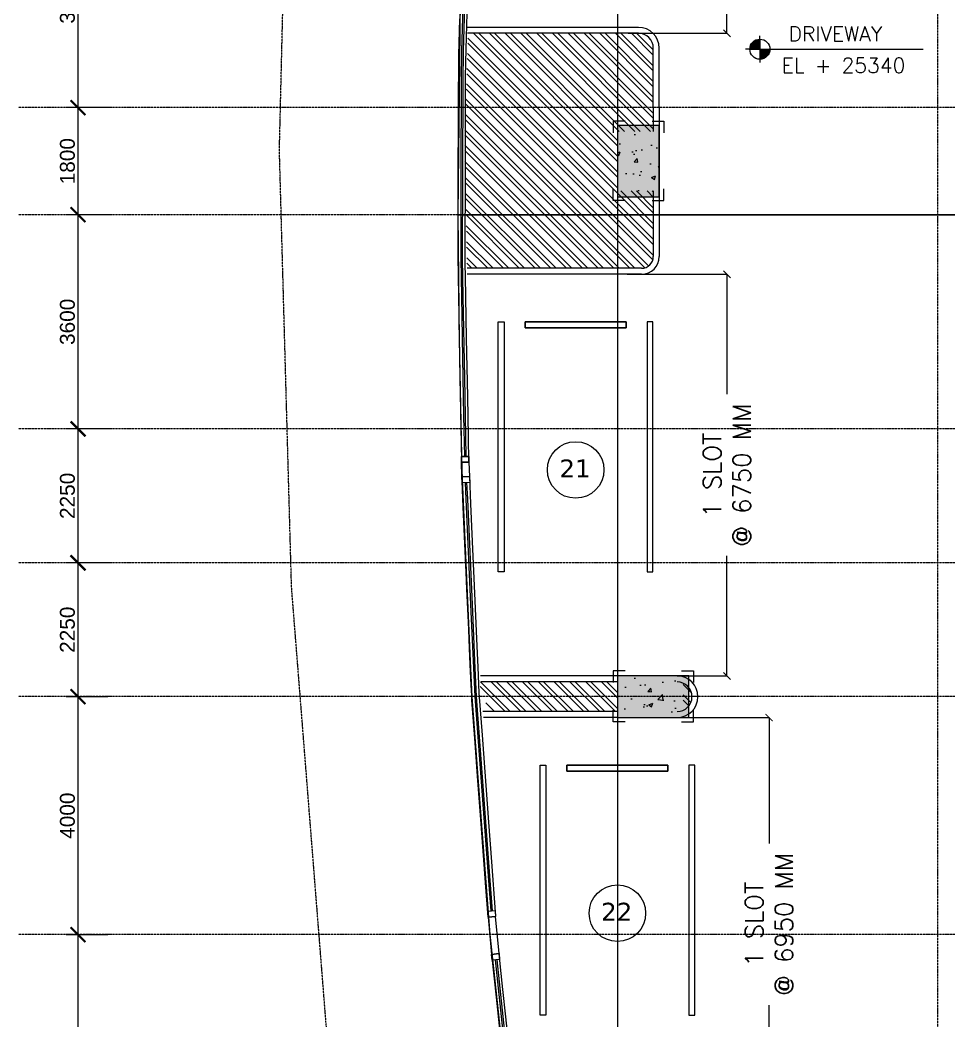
# Model space of a CAD drawing. Header units: inches. Extents: x -189245 to 740841, y -215444 to 469401.
# Drawn here: x 457934 to 473549, y 133913 to 150737 of the extents above; entities that cross this region are included whole.
import ezdxf
from ezdxf.enums import TextEntityAlignment as Align

# ---------------------------------------------------------------- set-up
doc = ezdxf.new("R2010")
doc.units = ezdxf.units.IN
doc.header["$LTSCALE"] = 10
doc.header["$MEASUREMENT"] = 0
doc.linetypes.add('CENTER', pattern=[2, 1.25, -0.25, 0.25, -0.25])
doc.linetypes.add('GRID NORMAL$0$GRID BASEMENT$0$GRID GROUND$0$GRID$0$$0$PHANTOM', pattern=[2.5, 1.25, -0.25, 0.25, -0.25, 0.25, -0.25])
for name, color, linetype in [('1', 1, 'Continuous'), ('3', 252, 'Continuous'), ('A - Wheel Stop', 2, 'Continuous'), ('A-CMU WALL', 4, 'Continuous'), ('A-COLUMN HATCH', 252, 'Continuous'), ('a-dim', 8, 'Continuous'), ('A-DOOR', 1, 'Continuous'), ('A-GRID', 8, 'Continuous'), ('A-HATCH GRAVEL', 8, 'Continuous'), ('A-PARKING', 252, 'Continuous'), ('A-PARKING EQUIPMENTS', 2, 'Continuous'), ('A-ROAD', 252, 'Continuous'), ('A-TEXT', 3, 'Continuous'), ('COL SETOUT', 1, 'Continuous'), ('COLUMN', 6, 'Continuous'), ('GRID', 8, 'CENTER'), ('TEXT', 3, 'Continuous'), ('TSG- DIM1', 1, 'Continuous'), ('TSG- WINDOW PANEL HATCH', 200, 'Continuous')]:
    doc.layers.add(name, color=color, linetype=linetype)
doc.layers.add('DEFPOINT', color=7, linetype='Continuous', plot=False)
doc.styles.add('GRID NORMAL$0$GRID BASEMENT$0$GRID GROUND$0$GRID$0$Standard', font='ARIAL.TTF')
doc.styles.add('PRSP_Simplex', font='simplex.shx')
doc.styles.add('ROMANS 300', font='romans.shx', dxfattribs={"height": 300})
doc.styles.add('VERDANA', font='verdana.TTF')
doc.dimstyles.new('GRID NORMAL$0$GRID BASEMENT$0$GRID GROUND$0$GRID$0$Standard', dxfattribs={"dimtxt": 250, "dimasz": 0.18, "dimexe": 0.18, "dimexo": 0.0625, "dimgap": 50, "dimtad": 1, "dimdec": 0, "dimzin": 0, "dimdsep": 46, "dimtxsty": 'GRID NORMAL$0$GRID BASEMENT$0$GRID GROUND$0$GRID$0$Standard', "dimcen": 0.09, "dimadec": 0, "dimazin": 0, "dimtfac": 1, "dimtdec": 0, "dimtofl": 0, "dimtmove": 0, "dimatfit": 3, "dimfxl": 1, "dimtolj": 1, "dimtzin": 0, "dimarcsym": 0})
doc.dimstyles.get("Standard").update_dxf_attribs({"dimtxt": 0.18, "dimasz": 0.18, "dimexe": 0.18, "dimexo": 0.0625, "dimgap": 0.09, "dimtad": 0, "dimtih": 1, "dimtoh": 1, "dimdec": 4, "dimzin": 0, "dimdsep": 46, "dimtxsty": 'Standard', "dimcen": 0.09, "dimadec": 0, "dimazin": 0, "dimtfac": 1, "dimtdec": 4, "dimtofl": 0, "dimtmove": 0, "dimatfit": 3, "dimfxl": 1, "dimtolj": 1, "dimtzin": 0, "dimarcsym": 0})
pattern_1 = [(135, (736631.4, 451932.26), (-132.58252, -132.58252), []), (135, (736631.4, 452020.65), (-132.58252, -132.58252), [])]
pattern_2 = [(50, (467978.45, 126913.5), (717.26, -62.752), [75, -825]), (355, (467978.45, 126913.5), (-138.751, 752.192), [60, -660]), (100.4514, (468038.2, 126908.3), (578.51, 689.44), [63.74, -701.142]), (46.184, (467978.45, 127113.5), (1067.24, -165.52), [112.5, -1237.5]), (96.6356, (468067.4, 127099.7), (934.663, 974.12), [95.61, -1051.713]), (351.184, (467978.5, 127113.5), (934.66, 974.12), [90, -990]), (21, (468078.45, 127063.5), (596.907, -402.619), [75, -825]), (326, (468078.45, 127063.5), (243.315, 725.15), [60, -660]), (71.4514, (468128.2, 127029.95), (840.223, 322.53), [63.74, -701.142]), (37.5, (467978.45, 126913.5), (12.16, 332.894), [0, -652, 0, -670, 0, -662.5]), (7.5, (467978.45, 126913.5), (263.0695, 394.412), [0, -382, 0, -637, 0, -252.5]), (327.5, (467755.45, 126913.5), (533.8224, -22.555), [0, -250, 0, -780, 0, -1035]), (317.5, (467655.45, 126913.5), (583.186, 100.105), [0, -325, 0, -518, 0, -735])]

# ---------------------------------------------------------------- blocks, each defined once
blk = doc.blocks.new('GRID NORMAL$0$GRID BASEMENT$0$GRID GROUND$0$GRID$0$_ARCHTICK')
at = {"color": 0, "linetype": 'ByBlock', "ltscale": 20, "const_width": 0.15}
blk.add_lwpolyline([(-0.5, -0.5), (0.5, 0.5)], dxfattribs=at)
blk = doc.blocks.new('*D883')
at = {"layer": 'a-dim', "color": 0, "lineweight": -2, "ltscale": 500}
for p, q in [((458909, 147264), (458909, 149464)), ((459409, 149264), (458709, 149264)), ((459409, 147464), (458709, 147464))]:
    blk.add_line(p, q, dxfattribs=at)
at = {"layer": 'Defpoints', "color": 0, "ltscale": 500}
for p in [(458909, 149264), (459409, 149264), (459409, 147464)]:
    blk.add_point(p, dxfattribs=at)
at = {"layer": 'a-dim', "color": 0, "lineweight": -2, "ltscale": 500, "xscale": 250, "yscale": 250, "zscale": 250}
for p, rotation in [((458909, 149264), 90), ((458909, 147464), 270)]:
    blk.add_blockref('GRID NORMAL$0$GRID BASEMENT$0$GRID GROUND$0$GRID$0$_ARCHTICK', p, dxfattribs=dict(at, rotation=rotation))
at = {"layer": 'a-dim', "color": 3, "ltscale": 500, "insert": (458731, 148364), "char_height": 250, "attachment_point": 5, "rotation": 90, "style": 'GRID NORMAL$0$GRID BASEMENT$0$GRID GROUND$0$GRID$0$Standard'}
blk.add_mtext('\\A1;1800', dxfattribs=at)
blk = doc.blocks.new('*D884')
at = {"layer": 'a-dim', "color": 0, "lineweight": -2, "ltscale": 500}
for p, q in [((458909, 141414), (458909, 144064)), ((459409, 143864), (458709, 143864)), ((459409, 141614), (458709, 141614))]:
    blk.add_line(p, q, dxfattribs=at)
at = {"layer": 'Defpoints', "color": 0, "ltscale": 500}
for p in [(458909, 143864), (459409, 143864), (459409, 141614)]:
    blk.add_point(p, dxfattribs=at)
at = {"layer": 'a-dim', "color": 0, "lineweight": -2, "ltscale": 500, "xscale": 250, "yscale": 250, "zscale": 250}
for p, rotation in [((458909, 143864), 90), ((458909, 141614), 270)]:
    blk.add_blockref('GRID NORMAL$0$GRID BASEMENT$0$GRID GROUND$0$GRID$0$_ARCHTICK', p, dxfattribs=dict(at, rotation=rotation))
at = {"layer": 'a-dim', "color": 3, "ltscale": 500, "insert": (458731, 142739), "char_height": 250, "attachment_point": 5, "rotation": 90, "style": 'GRID NORMAL$0$GRID BASEMENT$0$GRID GROUND$0$GRID$0$Standard'}
blk.add_mtext('\\A1;2250', dxfattribs=at)
blk = doc.blocks.new('*D885')
at = {"layer": 'a-dim', "color": 0, "lineweight": -2, "ltscale": 500}
for p, q in [((458909, 139164), (458909, 141814)), ((459409, 141614), (458709, 141614)), ((459409, 139364), (458709, 139364))]:
    blk.add_line(p, q, dxfattribs=at)
at = {"layer": 'Defpoints', "color": 0, "ltscale": 500}
for p in [(458909, 141614), (459409, 141614), (459409, 139364)]:
    blk.add_point(p, dxfattribs=at)
at = {"layer": 'a-dim', "color": 0, "lineweight": -2, "ltscale": 500, "xscale": 250, "yscale": 250, "zscale": 250}
for p, rotation in [((458909, 141614), 90), ((458909, 139364), 270)]:
    blk.add_blockref('GRID NORMAL$0$GRID BASEMENT$0$GRID GROUND$0$GRID$0$_ARCHTICK', p, dxfattribs=dict(at, rotation=rotation))
at = {"layer": 'a-dim', "color": 3, "ltscale": 500, "insert": (458731, 140489), "char_height": 250, "attachment_point": 5, "rotation": 90, "style": 'GRID NORMAL$0$GRID BASEMENT$0$GRID GROUND$0$GRID$0$Standard'}
blk.add_mtext('\\A1;2250', dxfattribs=at)
blk = doc.blocks.new('*D886')
at = {"layer": 'a-dim', "color": 0, "lineweight": -2, "ltscale": 500}
for p, q in [((458909, 135164), (458909, 139564)), ((459409, 139364), (458709, 139364)), ((459408, 135364), (458709, 135364))]:
    blk.add_line(p, q, dxfattribs=at)
at = {"layer": 'Defpoints', "color": 0, "ltscale": 500}
for p in [(458909, 139364), (459409, 139364), (459408, 135364)]:
    blk.add_point(p, dxfattribs=at)
at = {"layer": 'a-dim', "color": 0, "lineweight": -2, "ltscale": 500, "xscale": 250, "yscale": 250, "zscale": 250}
for p, rotation in [((458909, 139364), 90), ((458909, 135364), 270)]:
    blk.add_blockref('GRID NORMAL$0$GRID BASEMENT$0$GRID GROUND$0$GRID$0$_ARCHTICK', p, dxfattribs=dict(at, rotation=rotation))
at = {"layer": 'a-dim', "color": 3, "ltscale": 500, "insert": (458731, 137364), "char_height": 250, "attachment_point": 5, "rotation": 90, "style": 'GRID NORMAL$0$GRID BASEMENT$0$GRID GROUND$0$GRID$0$Standard'}
blk.add_mtext('\\A1;4000', dxfattribs=at)
blk = doc.blocks.new('*D887')
at = {"layer": 'a-dim', "color": 0, "lineweight": -2, "ltscale": 500}
for p, q in [((458909, 143664), (458909, 147664)), ((459409, 147464), (458709, 147464)), ((459409, 143864), (458709, 143864))]:
    blk.add_line(p, q, dxfattribs=at)
at = {"layer": 'Defpoints', "color": 0, "ltscale": 500}
for p in [(458909, 147464), (459409, 147464), (459409, 143864)]:
    blk.add_point(p, dxfattribs=at)
at = {"layer": 'a-dim', "color": 0, "lineweight": -2, "ltscale": 500, "xscale": 250, "yscale": 250, "zscale": 250}
for p, rotation in [((458909, 147464), 90), ((458909, 143864), 270)]:
    blk.add_blockref('GRID NORMAL$0$GRID BASEMENT$0$GRID GROUND$0$GRID$0$_ARCHTICK', p, dxfattribs=dict(at, rotation=rotation))
at = {"layer": 'a-dim', "color": 3, "ltscale": 500, "insert": (458731, 145664), "char_height": 250, "attachment_point": 5, "rotation": 90, "style": 'GRID NORMAL$0$GRID BASEMENT$0$GRID GROUND$0$GRID$0$Standard'}
blk.add_mtext('\\A1;3600', dxfattribs=at)
blk = doc.blocks.new('*D888')
at = {"layer": 'a-dim', "color": 0, "lineweight": -2, "ltscale": 500}
for p, q in [((458909, 149064), (458909, 153064)), ((459409, 152864), (458709, 152864)), ((459409, 149264), (458709, 149264))]:
    blk.add_line(p, q, dxfattribs=at)
at = {"layer": 'Defpoints', "color": 0, "ltscale": 500}
for p in [(458909, 152864), (459409, 152864), (459409, 149264)]:
    blk.add_point(p, dxfattribs=at)
at = {"layer": 'a-dim', "color": 0, "lineweight": -2, "ltscale": 500, "xscale": 250, "yscale": 250, "zscale": 250}
for p, rotation in [((458909, 152864), 90), ((458909, 149264), 270)]:
    blk.add_blockref('GRID NORMAL$0$GRID BASEMENT$0$GRID GROUND$0$GRID$0$_ARCHTICK', p, dxfattribs=dict(at, rotation=rotation))
at = {"layer": 'a-dim', "color": 3, "ltscale": 500, "insert": (458731, 151064), "char_height": 250, "attachment_point": 5, "rotation": 90, "style": 'GRID NORMAL$0$GRID BASEMENT$0$GRID GROUND$0$GRID$0$Standard'}
blk.add_mtext('\\A1;3600', dxfattribs=at)
blk = doc.blocks.new('*D889')
at = {"layer": 'a-dim', "color": 0, "lineweight": -2, "ltscale": 500}
for p, q in [((458909, 135164), (458909, 139564)), ((459409, 139364), (458709, 139364)), ((459408, 135364), (458709, 135364))]:
    blk.add_line(p, q, dxfattribs=at)
at = {"layer": 'Defpoints', "color": 0, "ltscale": 500}
for p in [(458909, 139364), (459409, 139364), (459408, 135364)]:
    blk.add_point(p, dxfattribs=at)
at = {"layer": 'a-dim', "color": 0, "lineweight": -2, "ltscale": 500, "xscale": 250, "yscale": 250, "zscale": 250}
for p, rotation in [((458909, 139364), 90), ((458909, 135364), 270)]:
    blk.add_blockref('GRID NORMAL$0$GRID BASEMENT$0$GRID GROUND$0$GRID$0$_ARCHTICK', p, dxfattribs=dict(at, rotation=rotation))
at = {"layer": 'a-dim', "color": 3, "ltscale": 500, "insert": (458731, 137364), "char_height": 250, "attachment_point": 5, "rotation": 90, "style": 'GRID NORMAL$0$GRID BASEMENT$0$GRID GROUND$0$GRID$0$Standard'}
blk.add_mtext('\\A1;4000', dxfattribs=at)
blk = doc.blocks.new('*D890')
at = {"layer": 'a-dim', "color": 0, "lineweight": -2, "ltscale": 500}
for p, q in [((458909, 131164), (458909, 135564)), ((459409, 135364), (458709, 135364)), ((459408, 131364), (458709, 131364))]:
    blk.add_line(p, q, dxfattribs=at)
at = {"layer": 'Defpoints', "color": 0, "ltscale": 500}
for p in [(458909, 135364), (459409, 135364), (459408, 131364)]:
    blk.add_point(p, dxfattribs=at)
at = {"layer": 'a-dim', "color": 0, "lineweight": -2, "ltscale": 500, "xscale": 250, "yscale": 250, "zscale": 250}
for p, rotation in [((458909, 135364), 90), ((458909, 131364), 270)]:
    blk.add_blockref('GRID NORMAL$0$GRID BASEMENT$0$GRID GROUND$0$GRID$0$_ARCHTICK', p, dxfattribs=dict(at, rotation=rotation))
at = {"layer": 'a-dim', "color": 3, "ltscale": 500, "insert": (458731, 133364), "char_height": 250, "attachment_point": 5, "rotation": 90, "style": 'GRID NORMAL$0$GRID BASEMENT$0$GRID GROUND$0$GRID$0$Standard'}
blk.add_mtext('\\A1;4000', dxfattribs=at)
blk = doc.blocks.new('Park-slot2')
at = {"color": 1}
blk.add_lwpolyline([(800, 1200), (5000, 1200), (5000, 1300), (800, 1300)], close=True, dxfattribs=at)
at = {"color": 2}
blk.add_lwpolyline([(800, 850), (900, 850), (900, -850), (800, -850)], close=True, dxfattribs=at)
blk = doc.blocks.new('DATUM')
at = {"color": 2}
for p, q in [((-13, 168), (0, 168)), ((0, 169), (0, 225)), ((0, 169), (0, -169)), ((-169, 0), (-244, 0)), ((-169, 9), (0, 9)), ((-169, 0), (169, 0)), ((-168, 18), (0, 18)), ((-166, 28), (0, 28)), ((-165, 37), (0, 37)), ((-162, 46), (0, 46)), ((-159, 56), (0, 56)), ((-156, 65), (0, 65)), ((-151, 75), (0, 75)), ((-146, 84), (0, 84)), ((-141, 93), (0, 93)), ((-134, 103), (0, 103)), ((-126, 112), (0, 112)), ((-117, 121), (0, 121)), ((-107, 131), (0, 131)), ((-94, 140), (0, 140)), ((-78, 150), (0, 150)), ((-57, 159), (0, 159)), ((169, 0), (244, 0)), ((169, -9), (0, -9)), ((168, -18), (0, -18)), ((166, -28), (0, -28)), ((165, -37), (0, -37)), ((162, -46), (0, -46)), ((159, -56), (0, -56)), ((156, -65), (0, -65)), ((151, -75), (0, -75)), ((146, -84), (0, -84)), ((141, -93), (0, -93)), ((134, -103), (0, -103)), ((126, -112), (0, -112)), ((117, -121), (0, -121)), ((107, -131), (0, -131)), ((94, -140), (0, -140)), ((78, -150), (0, -150)), ((57, -159), (0, -159)), ((0, -169), (0, -225))]:
    blk.add_line(p, q, dxfattribs=at)
blk.add_circle((0, 0), 169, dxfattribs=at)
blk = doc.blocks.new('POINT')
at = {"layer": 'DEFPOINT'}
blk.add_blockref('DATUM', (0, 0), dxfattribs=at)
blk = doc.blocks.new('_ARCHTICK')
at = {"color": 0, "linetype": 'ByBlock', "ltscale": 20, "const_width": 0.15}
blk.add_lwpolyline([(-0.5, -0.5), (0.5, 0.5)], dxfattribs=at)
blk = doc.blocks.new('*D927')
at = {"layer": 'a-dim', "color": 1, "lineweight": -2}
for p, q in [((468754, 157013), (469817, 157013)), ((469817, 157013), (469817, 155121)), ((469817, 150513), (469817, 152406)), ((468154, 150513), (469817, 150513))]:
    blk.add_line(p, q, dxfattribs=at)
at = {"layer": 'Defpoints', "color": 0}
for p in [(468754, 157013), (468153, 150513), (469817, 150513)]:
    blk.add_point(p, dxfattribs=at)
at = {"layer": 'a-dim', "color": 1, "lineweight": -2, "xscale": 120, "yscale": 120, "zscale": 120}
for p, rotation in [((469817, 157013), 90), ((469817, 150513), 270)]:
    blk.add_blockref('_ARCHTICK', p, dxfattribs=dict(at, rotation=rotation))
at = {"layer": 'a-dim', "color": 3, "insert": (469817, 153763), "char_height": 300, "attachment_point": 5, "rotation": 90, "style": 'ROMANS 300'}
blk.add_mtext('\\A1;1 SLOT\\P@ 6500 MM', dxfattribs=at)
blk = doc.blocks.new('*D928')
at = {"layer": 'a-dim', "color": 1, "lineweight": -2}
for p, q in [((468137, 146463), (469817, 146463)), ((469817, 146463), (469817, 144446)), ((469817, 139713), (469817, 141731)), ((468979, 139713), (469817, 139713))]:
    blk.add_line(p, q, dxfattribs=at)
at = {"layer": 'Defpoints', "color": 0}
for p in [(468137, 146463), (468978, 139713), (469817, 139713)]:
    blk.add_point(p, dxfattribs=at)
at = {"layer": 'a-dim', "color": 1, "lineweight": -2, "xscale": 120, "yscale": 120, "zscale": 120}
for p, rotation in [((469817, 146463), 90), ((469817, 139713), 270)]:
    blk.add_blockref('_ARCHTICK', p, dxfattribs=dict(at, rotation=rotation))
at = {"layer": 'a-dim', "color": 3, "insert": (469817, 143088), "char_height": 300, "attachment_point": 5, "rotation": 90, "style": 'ROMANS 300'}
blk.add_mtext('\\A1;1 SLOT\\P@ 6750 MM', dxfattribs=at)
blk = doc.blocks.new('*D931')
at = {"layer": 'a-dim', "color": 1, "lineweight": -2}
for p, q in [((468626, 139013), (470525, 139013)), ((470525, 139013), (470525, 136896)), ((470525, 132064), (470525, 134181)), ((468626, 132064), (470525, 132064))]:
    blk.add_line(p, q, dxfattribs=at)
at = {"layer": 'Defpoints', "color": 0}
for p in [(468626, 139013), (470525, 139013), (468626, 132064)]:
    blk.add_point(p, dxfattribs=at)
at = {"layer": 'a-dim', "color": 1, "lineweight": -2, "xscale": 120, "yscale": 120, "zscale": 120}
for p, rotation in [((470525, 139013), 90), ((470525, 132064), 270)]:
    blk.add_blockref('_ARCHTICK', p, dxfattribs=dict(at, rotation=rotation))
at = {"layer": 'a-dim', "color": 3, "insert": (470525, 135539), "char_height": 300, "attachment_point": 5, "rotation": 90, "style": 'ROMANS 300'}
blk.add_mtext('\\A1;1 SLOT\\P@ 6950 MM', dxfattribs=at)
blk = doc.blocks.new('1')
at = {"layer": 'A-DOOR'}
blk.add_circle((0, 0), 475, dxfattribs=at)
at = {"layer": 'TEXT', "style": 'VERDANA'}
blk.add_attdef('15B', (-404, -124), '', height=300, dxfattribs=at)

msp = doc.modelspace()

# ---------------------------------------------------------------- hatches: boundary and pattern name
at = {"layer": 'A-COLUMN HATCH'}
h = msp.add_hatch(color=254, dxfattribs=at)
h.paths.add_polyline_path([(467978.45079, 126913.49964), (469178.45079, 126913.49964), (469178.45079, 127613.49964), (467978.45079, 127613.49964)])
h.paths.add_polyline_path([(467978.45079, 131013.49964), (469178.45079, 131013.49964), (469178.45079, 131713.49964), (467978.45079, 131713.49964)])
h.paths.add_polyline_path([(467978.45079, 139013.49964), (469178.45079, 139013.49964), (469178.45079, 139713.49964), (467978.45079, 139713.49964)])
h.paths.add_polyline_path([(483373.45079, 130063.49964), (483373.45079, 129463.49964), (483973.45079, 129463.49964), (483973.45079, 130063.49964)])
h.paths.add_polyline_path([(483373.45079, 134013.49964), (483973.45079, 134013.49964), (483973.45079, 134613.49964), (483373.45079, 134613.49964)])
h.paths.add_polyline_path([(489453.45079, 130063.49964), (489453.45079, 129463.49964), (490053.45079, 129463.49964), (490053.45079, 130063.49964)])
h.paths.add_polyline_path([(489453.45079, 134013.49964), (490053.45079, 134013.49964), (490053.45079, 134613.49964), (489453.45079, 134613.49964)])
h.paths.add_polyline_path([(495453.45079, 130063.49964), (495453.45079, 129463.49964), (496053.45079, 129463.49964), (496053.45079, 130063.49964)])
h.paths.add_polyline_path([(495453.45079, 134013.49964), (496053.45079, 134013.49964), (496053.45079, 134613.49964), (495453.45079, 134613.49964)])
h.paths.add_polyline_path([(501453.45079, 134613.49964), (501453.45079, 134013.49964), (502053.45079, 134013.49964), (502053.45079, 134613.49964)])
h.paths.add_polyline_path([(502053.45079, 130063.49964), (501453.45079, 130063.49964), (501453.45079, 129463.49964), (502053.45079, 129463.49964)])
h.paths.add_polyline_path([(504353.45079, 130063.49964), (504353.45079, 129463.49964), (504953.45079, 129463.49964), (504953.45079, 130063.49964)])
h.paths.add_polyline_path([(514853.45079, 141613.49964), (515453.45079, 141613.49964), (515453.45079, 143113.49964), (514853.45079, 143113.49964)])
h.paths.add_polyline_path([(502103.45079, 141613.49964), (502103.45079, 142813.49964), (501403.45079, 142813.49964), (501403.45079, 141613.49964)])
h.paths.add_polyline_path([(501403.45079, 146413.49964), (502103.45079, 146413.49964), (502103.45079, 147613.49964), (501403.45079, 147613.49964)])
h.paths.add_polyline_path([(496103.45079, 146413.49964), (496103.45079, 147613.49964), (495403.45079, 147613.49964), (495403.45079, 146413.49964)])
h.paths.add_polyline_path([(496103.45079, 142813.49964), (495403.45079, 142813.49964), (495403.45079, 141613.49964), (496103.45079, 141613.49964)])
h.paths.add_polyline_path([(514853.45079, 146113.49964), (515453.45079, 146113.49964), (515453.45079, 147613.49964), (514853.45079, 147613.49964)])
h.paths.add_polyline_path([(514853.45079, 149113.49964), (515453.45079, 149113.49964), (515453.45079, 150613.49964), (514853.45079, 150613.49964)])
h.paths.add_polyline_path([(490103.45079, 142813.49964), (489403.45079, 142813.49964), (489403.45079, 141613.49964), (490103.45079, 141613.49964)])
h.paths.add_polyline_path([(489403.45079, 146413.49964), (490103.45079, 146413.49964), (490103.45079, 147613.49964), (489403.45079, 147613.49964)])
h.paths.add_polyline_path([(484103.45079, 146413.49964), (484103.45079, 147613.49964), (483403.45079, 147613.49964), (483403.45079, 146413.49964)])
h.paths.add_polyline_path([(484103.45079, 142813.49964), (483403.45079, 142813.49964), (483403.45079, 141613.49964), (484103.45079, 141613.49964)])
h.paths.add_polyline_path([(468678.45079, 147763.49964), (468678.45079, 148963.49964), (467978.45079, 148963.49964), (467978.45079, 147763.49964)])
h.paths.add_polyline_path([(467978.45079, 157013.49964), (469178.45079, 157013.49964), (469178.45079, 157713.49964), (467978.45079, 157713.49964)])
h.paths.add_polyline_path([(479828.45079, 161013.49964), (479828.45079, 161713.49964), (478628.45079, 161713.49964), (478628.45079, 161013.49964)])
h.paths.add_polyline_path([(475853.45079, 161013.49964), (475853.45079, 161813.49964), (474653.45079, 161813.49964), (474653.45079, 161013.49964)])
h.paths.add_polyline_path([(469178.45079, 165013.49964), (469178.45079, 165713.49964), (467978.45079, 165713.49964), (467978.45079, 165013.49964)])
h.paths.add_polyline_path([(486453.45079, 162713.49964), (486453.45079, 162113.49964), (487053.45079, 162113.49964), (487053.45079, 162713.49964)])
h.paths.add_polyline_path([(487103.45079, 155113.49964), (486403.45079, 155113.49964), (486403.45079, 153913.49964), (487103.45079, 153913.49964)])
h.paths.add_polyline_path([(469178.45079, 169113.49964), (469178.45079, 169813.49964), (467978.45079, 169813.49964), (467978.45079, 169113.49964)])
h.paths.add_polyline_path([(486453.45079, 167337.49964), (486453.45079, 166737.49964), (487053.45079, 166737.49964), (487053.45079, 167337.49964)])
h.paths.add_polyline_path([(492403.45079, 155113.49964), (492403.45079, 153913.49964), (493103.45079, 153913.49964), (493103.45079, 155113.49964)])
h.paths.add_polyline_path([(498403.45079, 155113.49964), (498403.45079, 153913.49964), (499103.45079, 153913.49964), (499103.45079, 155113.49964)])
h.paths.add_polyline_path([(493053.45079, 162113.49964), (493053.45079, 162713.49964), (492453.45079, 162713.49964), (492453.45079, 162113.49964)])
h.paths.add_polyline_path([(498453.45079, 162713.49964), (498453.45079, 162113.49964), (499053.45079, 162113.49964), (499053.45079, 162713.49964)])
h.paths.add_polyline_path([(493053.45079, 166737.49964), (493053.45079, 167337.49964), (492453.45079, 167337.49964), (492453.45079, 166737.49964)])
h.paths.add_polyline_path([(498453.45079, 167337.49964), (498453.45079, 166737.49964), (499053.45079, 166737.49964), (499053.45079, 167337.49964)])
h.paths.add_polyline_path([(506553.45079, 165363.49964), (506553.45079, 164763.49964), (507153.45079, 164763.49964), (507153.45079, 165363.49964)])
h.paths.add_polyline_path([(514853.45079, 162713.96634), (514853.45079, 162113.96634), (515453.45079, 162113.96634), (515453.45079, 162713.96634)])
h.paths.add_polyline_path([(514853.45079, 155113.49964), (514853.45079, 153613.49964), (515453.45079, 153613.49964), (515453.45079, 155113.49964)])
at = {"layer": 'A-HATCH GRAVEL'}
h = msp.add_hatch(dxfattribs=at)
h.set_pattern_fill('AR-CONC', color=256, scale=100, style=0)
h.set_pattern_definition(pattern_2)
h.paths.add_polyline_path([(467978.45079, 148863.49965), (468678.45079, 148863.49965), (468678.45079, 147863.49965), (467978.45079, 147863.49965)])
h = msp.add_hatch(dxfattribs=at)
h.set_pattern_fill('AR-CONC', color=256, scale=100, style=0)
h.set_pattern_definition(pattern_2)
h.paths.add_polyline_path([(467978.45079, 139013.49965), (467978.45079, 139713.49965), (468978.45079, 139713.49965), (468978.45079, 139013.49965)])
at = {"layer": 'A-PARKING'}
h = msp.add_hatch(dxfattribs=at)
h.set_pattern_fill('ANSI32', color=8, scale=500, angle=90, style=0)
h.set_pattern_definition(pattern_1)
h.paths.add_polyline_path([(481153.15638, 167068.95693), (480653.59291, 167068.95693), (480653.59291, 166022.58416, 0.0539190032), (480740.00821, 166121.39057, 0.207179399), (481153.15638, 165867.3177)])
h.paths.add_polyline_path([(480653.59291, 167068.95693), (479828.59291, 167068.95693), (479828.59291, 166020.59513, 0.3890444277), (480653.59291, 166022.58416)])
h.paths.add_polyline_path([(480653.59291, 166022.58416, -0.3890444277), (479828.59291, 166020.59513), (479828.59291, 165364.43301), (480653.59291, 165364.43301)])
h.paths.add_polyline_path([(481153.15638, 165867.3177, -0.207179399), (480740.00821, 166121.39057, -0.0539190032), (480653.59291, 166022.58416), (480653.59291, 165364.43301), (481153.15638, 165364.43301)])
h.paths.add_polyline_path([(487154.02944, 166668.95693), (486753.59291, 166668.95693), (486753.59291, 166102.74944, 0.1977203413), (487154.02944, 165867.19284)])
h.paths.add_polyline_path([(486753.59291, 166668.95693), (486573.62908, 166668.95693), (486573.62908, 167068.95693), (486423.62908, 167068.95693), (486353.15638, 167068.95693), (486353.15638, 165871.68592, 0.2062088768), (486753.59291, 166141.64072)])
h.paths.add_polyline_path([(486753.59291, 166102.74944, -0.0094480839), (486740.00821, 166121.39057, -0.1958171759), (486353.15638, 165871.68592), (486353.15638, 165364.43301), (486753.59291, 165364.43301)])
h.paths.add_polyline_path([(487154.02944, 165867.19284, -0.1977203413), (486753.59291, 166102.74944), (486753.59291, 165364.43301), (487154.02944, 165364.43301)])
h.paths.add_polyline_path([(493163.17229, 167068.95693), (493053.62908, 167068.95693), (493053.62908, 166668.95693), (492753.59291, 166668.95693), (492753.59291, 166102.74944, 0.2016494938), (493163.17229, 165865.96243)])
h.paths.add_polyline_path([(492753.59291, 166668.95693), (492453.62908, 166668.95693), (492453.62908, 167068.95693), (492353.15638, 167068.95693), (492353.15638, 165871.68592, 0.2062088773), (492753.59291, 166141.64072)])
h.paths.add_polyline_path([(492753.59291, 166102.74944, -0.0094480839), (492740.00821, 166121.39057, -0.1958171765), (492353.15638, 165871.68592), (492353.15638, 165364.43301), (492753.59291, 165364.43301)])
h.paths.add_polyline_path([(493163.17229, 165865.96243, -0.2016494938), (492753.59291, 166102.74944), (492753.59291, 165364.43301), (493163.17229, 165364.43301)])
h.paths.add_polyline_path([(493163.17229, 165364.43301), (492753.59291, 165364.43301), (492753.59291, 162514.43301), (492953.59291, 162514.43301), (492953.59291, 162214.43301), (492963.17229, 162214.43301, 0.4142135624), (493163.17229, 162414.43301)])
h.paths.add_polyline_path([(492753.59291, 165364.43301), (492353.15638, 165364.43301), (492353.15638, 162415.0141, 0.4148529941), (492553.59291, 162215.01458), (492553.59291, 162514.43301), (492753.59291, 162514.43301)])
h.paths.add_polyline_path([(486753.59291, 165364.43301), (486353.15638, 165364.43301), (486353.15638, 162415.0141, 0.4148529923), (486553.59291, 162215.01458), (486553.59291, 162514.43301), (486753.59291, 162514.43301)])
h.paths.add_polyline_path([(487154.02944, 165364.43301), (486753.59291, 165364.43301), (486753.59291, 162514.43301), (486953.59291, 162514.43301), (486953.59291, 162215.01458, 0.414852994), (487154.02944, 162415.0141)])
h.paths.add_polyline_path([(480653.59291, 165364.43301), (479828.59291, 165364.43301), (479828.59291, 161364.43301), (480653.59291, 161364.43301)])
h.paths.add_polyline_path([(481153.15638, 165364.43301), (480653.59291, 165364.43301), (480653.59291, 161364.43301), (481117.79664, 161364.43301, 0.1520992685), (481153.15638, 161477.98293)])
h.paths.add_polyline_path([(480653.59291, 161364.43301), (479828.59291, 161364.43301), (479828.59291, 161109.48483), (480653.59291, 161231.50201)])
h.paths.add_polyline_path([(481117.79664, 161364.43301), (480653.59291, 161364.43301), (480653.59291, 161231.50201), (480982.41799, 161280.13512, 0.2079707955)])
h.paths.add_polyline_path([(476345.80477, 148804.9415), (478066.04286, 148804.9415), (478066.04286, 149179.9415), (476345.80477, 149179.9415)], flags=9)
h.paths.add_polyline_path([(473956.96681, 125029.90745), (474580.77633, 125029.90745), (474580.77633, 125329.90745), (473956.96681, 125329.90745)], flags=9)
h.paths.add_polyline_path([(474248.73412, 126300.51807), (474653.49602, 126300.51807), (474653.49602, 126600.51807), (474248.73412, 126600.51807)], flags=9)
h.paths.add_polyline_path([(476261.49295, 149415.24956), (478779.35009, 149415.24956), (478779.35009, 149790.24956), (476261.49295, 149790.24956)], flags=9)
h.paths.add_polyline_path([(470700.35101, 125014.3997), (471230.11291, 125014.3997), (471230.11291, 125389.3997), (470700.35101, 125389.3997)], flags=9)
h.paths.add_polyline_path([(467708.58097, 135926.93301), (468238.34287, 135926.93301), (468238.34287, 136301.93301), (467708.58097, 136301.93301)], flags=9)
h.paths.add_polyline_path([(467061.05151, 143376.93301), (467483.67056, 143376.93301), (467483.67056, 143751.93301), (467061.05151, 143751.93301)], flags=9)
h.paths.add_polyline_path([(467069.99489, 153926.93301), (467599.75679, 153926.93301), (467599.75679, 154301.93301), (467069.99489, 154301.93301)], flags=9)
h.paths.add_polyline_path([(470336.98856, 149650.72106), (472259.60761, 149650.72106), (472259.60761, 150025.72106), (470336.98856, 150025.72106)], flags=9)
h.paths.add_polyline_path([(476084.28923, 145378.19583), (476614.05113, 145378.19583), (476614.05113, 145753.19583), (476084.28923, 145753.19583)], flags=9)
h.paths.add_polyline_path([(478569.16317, 145421.60806), (479098.92507, 145421.60806), (479098.92507, 145796.60806), (478569.16317, 145796.60806)], flags=9)
h.paths.add_polyline_path([(476131.14742, 150902.67332), (476660.90932, 150902.67332), (476660.90932, 151277.67332), (476131.14742, 151277.67332)], flags=9)
h.paths.add_polyline_path([(478765.57744, 150960.77611), (479259.62506, 150960.77611), (479259.62506, 151335.77611), (478765.57744, 151335.77611)], flags=9)
h = msp.add_hatch(dxfattribs=at)
h.set_pattern_fill('ANSI32', color=8, scale=500, angle=90, style=0)
h.set_pattern_definition(pattern_1)
h.paths.add_polyline_path([(469078.62976, 139593.54571), (469078.62976, 139364.43301), (469228.59291, 139364.43301, 0.2981728436)])
h.paths.add_polyline_path([(469228.59291, 139364.43301), (469078.62976, 139364.43301), (469078.62976, 139135.32031, 0.2981728459)])
h.paths.add_polyline_path([(467978.59291, 139364.43301), (465712.92226, 139364.43301), (465831.05549, 139114.43301), (467978.59291, 139114.43301)])
h.paths.add_polyline_path([(467978.59291, 139614.43301), (465661.40451, 139614.43301), (465674.02523, 139446.74904), (465712.92226, 139364.43301), (467978.59291, 139364.43301)])
h.paths.add_polyline_path([(469311.71938, 157364.43301), (468978.59291, 157364.43301), (468978.59291, 157114.43301), (469061.71938, 157114.43301, 0.4142135634)])
h.paths.add_polyline_path([(469061.71938, 157614.43301), (468978.59291, 157614.43301), (468978.59291, 157364.43301), (469311.71938, 157364.43301, 0.4142135614)])
h.paths.add_polyline_path([(467978.59291, 157614.43301), (465786.21344, 157614.43301), (465765.1815, 157364.43301), (467978.59291, 157364.43301)])
h.paths.add_polyline_path([(467978.59291, 157364.43301), (465765.1815, 157364.43301), (465744.14956, 157114.43301), (467978.59291, 157114.43301)])
h = msp.add_hatch(dxfattribs=at)
h.set_pattern_fill('ANSI32', color=8, scale=500, angle=90, style=0)
h.set_pattern_definition(pattern_1)
h.paths.add_polyline_path([(468578.59291, 147464.43301), (467978.59291, 147464.43301), (467978.59291, 146564.43301), (468378.59291, 146564.43301, 0.4142135624), (468578.59291, 146764.43301)])
h.paths.add_polyline_path([(467978.59291, 147464.43301), (465430.45863, 147464.43301), (465447.86247, 146564.43301), (467978.59291, 146564.43301)])
h.paths.add_polyline_path([(467978.59291, 149264.43301), (465424.81486, 149264.43301), (465406.53991, 148701.33491), (465430.45863, 147464.43301), (467978.59291, 147464.43301)])
h.paths.add_polyline_path([(468578.59291, 147864.43301), (467978.59291, 147864.43301), (467978.59291, 147464.43301), (468578.59291, 147464.43301)])
h.paths.add_polyline_path([(468578.59291, 149264.43301), (467978.59291, 149264.43301), (467978.59291, 148864.43301), (468578.59291, 148864.43301)])
h.paths.add_polyline_path([(468578.59291, 150264.43301, 0.4142135624), (468328.59291, 150514.43301), (467978.59291, 150514.43301), (467978.59291, 149264.43301), (468578.59291, 149264.43301)])
h.paths.add_polyline_path([(467978.59291, 150514.43301), (465465.38272, 150514.43301), (465424.81486, 149264.43301), (467978.59291, 149264.43301)])

# ---------------------------------------------------------------- linework, layer by layer
at = {"layer": '1'}
msp.add_line((470613.79299, 150246.2399), (473116.93436, 150246.2399), dxfattribs=at)
at = {"layer": '3', "color": 3, "linetype": 'GRID NORMAL$0$GRID BASEMENT$0$GRID GROUND$0$GRID$0$$0$PHANTOM', "flags": 128}
msp.add_lwpolyline([(519060.98795, 161934.25824), (518597.00513, 153256.65373), (518978.66397, 141152.66941), (519953.87855, 133081.37109), (465290.09382, 119732.83041), (464032.95972, 126578.35551), (463077.88672, 133876.12473), (462497.52086, 141213.20695), (462293.93772, 148550.3831), (462470.12238, 155878.2654), (463024.7082, 163207.31271), (463952.35995, 170488.45701), (465186.141, 177338.22958), (519079.94233, 161941.45465)], dxfattribs=at)
at = {"layer": 'A-CMU WALL', "color": 252}
msp.add_lwpolyline([(465365.52558, 143055.65732), (465353.90386, 143306.64793)], dxfattribs=at)
at = {"layer": 'A-GRID', "linetype": 'GRID NORMAL$0$GRID BASEMENT$0$GRID GROUND$0$GRID$0$$0$PHANTOM'}
for p, q in [((524924.32718, 149264.43301), (457908.88734, 149264.43301)), ((524924.32718, 147464.43301), (457908.88734, 147464.43301)), ((524924.32718, 143864.43301), (457908.88734, 143864.43301)), ((524924.32718, 141614.43301), (457908.88734, 141614.43301)), ((524924.32718, 139364.43301), (457908.88734, 139364.43301)), ((524924.32718, 135374.10408), (457908.88734, 135364.43301))]:
    msp.add_line(p, q, dxfattribs=at)
at = {"layer": 'A-PARKING', "color": 252}
for p, q in [((467978.45079, 139713.49964), (465673.07986, 139713.49964)), ((467978.45079, 139613.49964), (465680.14473, 139613.49964)), ((467978.45079, 139113.49964), (465715.46909, 139113.49964)), ((467978.45079, 139013.49964), (465722.53396, 139013.49964))]:
    msp.add_line(p, q, dxfattribs=at)
for radius in [350, 250]:
    msp.add_arc((468978.45079, 139363.49964), radius, 270, 90, dxfattribs=at)
at = {"layer": 'A-PARKING EQUIPMENTS'}
for points in [[(468103.45079, 149039.41319), (467903.45079, 149039.41319), (467903.45079, 148839.41319)], [(468557.75285, 149039.41321), (468757.75285, 149039.41323), (468757.75286, 148839.41323)], [(468103.45079, 147701.89613), (467903.45079, 147701.89613), (467903.45079, 147901.89613)], [(468557.75285, 147701.89611), (468757.75285, 147701.8961), (468757.75286, 147901.8961)], [(468103.45079, 139800.34757), (467903.45079, 139800.34757), (467903.45079, 139600.34757)], [(469053.45079, 139800.34757), (469253.45079, 139800.34757), (469253.45079, 139600.34757)], [(468103.45079, 138938.49964), (467903.45079, 138938.49964), (467903.45079, 139138.49964)], [(469053.45079, 138938.49964), (469253.45079, 138938.49964), (469253.45079, 139138.49964)]]:
    msp.add_lwpolyline(points, dxfattribs=at)
at = {"layer": 'A-ROAD', "color": 252}
for p, q in [((467978.45079, 150613.49964), (465457.12703, 150613.49964)), ((468328.45079, 150613.49964), (467978.45079, 150613.49964)), ((467978.45079, 150513.49964), (465457.12703, 150513.49964)), ((468328.45079, 150513.49964), (467978.45079, 150513.49964)), ((468578.45079, 149263.49964), (468578.45079, 150263.49964)), ((468678.45079, 149263.49964), (468678.45079, 150263.49964)), ((468578.45079, 149263.49964), (468578.45079, 148863.49965)), ((468678.45079, 149263.49964), (468678.45079, 146763.49964)), ((468578.45079, 147863.49965), (468578.45079, 146763.49964)), ((468378.45079, 146563.49964), (465449.65411, 146563.49964)), ((468378.45079, 146463.49964), (465449.65411, 146463.49964))]:
    msp.add_line(p, q, dxfattribs=at)
for centre, radius, start, end in [((468328.45079, 150263.49964), 350, 0, 90), ((468328.45079, 150263.49964), 250, 0, 90), ((468378.45079, 146763.49964), 300, 270, 0), ((468378.45079, 146763.49964), 200, 270, 0)]:
    msp.add_arc(centre, radius, start, end, dxfattribs=at)
at = {"layer": 'COLUMN', "linetype": 'Continuous'}
for points in [[(468678.45079, 148963.49964), (467978.45079, 148963.49964), (467978.45079, 147763.49964), (468678.45079, 147763.49964)], [(467978.45079, 139713.49964), (467978.45079, 139013.49964), (469178.45079, 139013.49964), (469178.45079, 139713.49964)]]:
    msp.add_lwpolyline(points, close=True, dxfattribs=at)
at = {"layer": 'DEFPOINT'}
for points in [[(465811.58897, 159702.57304), (465620.04042, 157351.86553), (465541.62857, 155977.15476), (465482.89287, 154866.84919), (465353.4035, 151721.19339), (465307.17864, 150298.51961), (465297.86248, 149264.43301), (465293.41005, 147464.43301), (474653.45079, 147464.43301), (474653.74541, 152863.49965), (480653.74541, 152863.49965), (481478.65541, 152863.49965), (481478.65541, 149113.49965), (481028.45079, 149113.49965), (481028.45079, 147613.49965), (481478.65541, 147613.49965), (481478.65541, 143863.49965), (495553.48696, 143863.49965)], [(465808.33373, 159663.87905), (465772.15452, 159233.82826), (465621.06448, 157364.43301), (465616.23624, 157308.87549), (465486.36946, 154932.56867), (465449.36257, 154233.01199), (465413.4441, 153530.39197), (465332.31955, 151072.28759), (465293.41005, 147464.43301), (465315.2967, 145363.78993), (465359.23524, 143143.34247), (465425.92544, 141614.43301), (465529.56221, 139327.13664), (465830.49241, 135365.57619), (466262.13461, 131364.37071), (466777.18531, 127444.13075), (467131.29845, 125120.8709), (467978.5133, 125120.8709), (467978.79279, 121901.8997), (473353.51329, 121907.57168), (473353.51329, 124213.03297), (479828.65541, 124214.43301), (479828.65541, 129463.49964), (505138.28555, 129463.49964)], [(495553.48696, 143863.49965), (474653.74541, 143864.43301), (474653.45079, 147464.43301), (465293.41005, 147464.43301), (465309.42934, 145675.44297), (465343.52446, 143864.43301), (465357.99802, 143181.7973), (465384.60198, 142547.72616), (465448.50545, 141104.4619), (465530.55931, 139305.27321), (465625.83244, 138029.28375), (465757.99745, 136269.16649), (465832.19641, 135346.82045), (465948.92012, 134205.496), (466101.21529, 132776.75225)]]:
    msp.add_lwpolyline(points, dxfattribs=at)
at = {"layer": 'GRID', "linetype": 'GRID NORMAL$0$GRID BASEMENT$0$GRID GROUND$0$GRID$0$$0$PHANTOM'}
for p, q in [((467978.65541, 178569.193), (467978.65541, 131936.56918)), ((467978.65541, 178553.12637), (467978.65541, 131920.50255)), ((473353.65541, 178562.49557), (473353.65541, 120893.30323))]:
    msp.add_line(p, q, dxfattribs=at)
at = {"layer": 'TSG- DIM1', "color": 252}
for p, q in [((465477.22576, 143403.4278), (465354.08561, 143403.46323)), ((465796.23029, 135759.99784), (465920.87938, 135769.35758)), ((465860.67473, 135033.36234), (465984.97059, 135046.6115))]:
    msp.add_line(p, q, dxfattribs=at)
at = {"layer": 'TSG- DIM1'}
for p, q in [((465479.10775, 143303.46323), (465354.08561, 143303.46323)), ((465803.71809, 135660.27857), (465928.36718, 135669.63831)), ((465860.67473, 135033.36234), (465986.1533, 135046.73757))]:
    msp.add_line(p, q, dxfattribs=at)
at = {"layer": 'TSG- DIM1', "color": 1}
for points in [[(465455.701, 153305.91668), (465431.89265, 152597.19883), (465418.15053, 152174.25446), (465397.61166, 151542.12444), (465378.59144, 150956.73457), (465354.66056, 150220.208), (465350.01755, 149699.64603), (465345.05423, 148133.05131), (465342.34641, 146727.61197), (465352.58992, 146088.10713), (465377.3885, 144721.98741), (465389.44223, 144081.73699), (465402.23692, 143403.44905)], [(465480.68805, 153305.11143), (465456.87901, 152596.37322), (465443.13735, 152173.4426), (465422.59847, 151541.31258), (465403.57825, 150955.92271), (465379.65694, 150219.69051), (465375.01719, 149699.49494), (465370.05415, 148132.98762), (465367.3468, 146727.7881), (465377.58628, 146088.5342), (465402.38438, 144722.44115), (465414.4378, 144082.20757), (465427.24151, 143403.44196)], [(465416.28466, 142962.5305), (465428.69946, 142682.14136), (465512.48979, 140789.73097), (465549.04556, 139964.11654), (465575.81934, 139366.95455), (465705.77234, 137632.43147), (465807.85709, 136272.91039), (465846.08993, 135763.74174)], [(465441.25857, 142963.67283), (465453.67499, 142683.24721), (465537.46532, 140790.83681), (465574.02109, 139965.22238), (465600.77747, 139368.44866), (465730.70247, 137634.29927), (465832.78691, 136274.78234), (465871.01975, 135765.61369)], [(465920.9924, 134939.22532), (466061.84513, 133617.82793), (466163.04782, 132668.40373), (466234.81129, 132019.57442), (466336.74956, 131147.35306), (466445.9615, 130254.60754), (466568.57828, 129252.28515), (466623.4851, 128803.45308)], [(465945.85158, 134941.87515), (466086.7043, 133620.47776), (466187.90174, 132671.10284), (466259.65125, 132022.39964), (466361.57274, 131150.32195), (466470.77651, 130257.64323), (466593.39329, 129255.32084), (466648.21039, 128807.22219)]]:
    msp.add_lwpolyline(points, dxfattribs=at)
at = {"layer": 'TSG- DIM1', "color": 2}
for points in [[(465352.20295, 143403.46323), (465477.22576, 143403.4278), (465479.10775, 143303.46323), (465354.08838, 143303.31602)], [(465361.90767, 143060.27859), (465486.78478, 143065.80778), (465493.11382, 142966.04474), (465368.24828, 142960.33328)], [(465796.23029, 135759.99784), (465920.87938, 135769.35758), (465928.36718, 135669.63831), (465803.71809, 135660.27857)], [(465860.67473, 135033.36234), (465984.97059, 135046.6115), (465995.56992, 134947.17481), (465871.27406, 134933.92565)]]:
    msp.add_lwpolyline(points, close=True, dxfattribs=at)
at = {"layer": 'TSG- DIM1'}
msp.add_lwpolyline([(465486.78478, 143065.80778), (465361.90767, 143060.27859), (465354.08838, 143303.31602), (465479.10775, 143303.46323)], close=True, dxfattribs=at)
for points in [[(465404.12298, 143303.46323), (465404.14834, 143302.11899)], [(465429.12743, 143303.46323), (465429.14389, 143302.59049)]]:
    msp.add_lwpolyline(points, dxfattribs=at)
at = {"layer": 'TSG- DIM1', "color": 4}
msp.add_lwpolyline([(465928.36718, 135669.63831), (465803.71809, 135660.27857), (465860.67473, 135033.36234), (465984.97059, 135046.6115), (465928.36718, 135669.63831)], dxfattribs=at)
at = {"layer": 'TSG- WINDOW PANEL HATCH', "color": 2, "ltscale": 2}
for points in [[(465322.07567, 150757.00909), (465302.22675, 150146.11428), (465297.80976, 149253.78214), (465294.59365, 147945.80234), (465291.69703, 146767.75291), (465307.84854, 145759.40959), (465327.39673, 144721.07993), (465347.86639, 143633.80528), (465354.08561, 143303.46323), (465479.10775, 143303.46323), (465471.05569, 143731.15933), (465458.24875, 144411.41712), (465439.9428, 145383.76184), (465420.22221, 146431.24718), (465416.52916, 146627.40847), (465416.46519, 146673.31003), (465417.14262, 146948.82189), (465417.14262, 147182.80113), (465419.24859, 147805.31303), (465421.72184, 148397.30113), (465422.40073, 149087.28069), (465424.11089, 149782.79738), (465430.64099, 150248.66904), (465450.25475, 150850.57774)], [(465361.90767, 143060.27859), (465378.7484, 142679.92968), (465462.53873, 140787.51928), (465499.0945, 139961.90485), (465526.82239, 139363.96632), (465655.91209, 137628.69587), (465757.99745, 136269.16649), (465803.71809, 135660.27857)], [(466160.43786, 133400.48076), (466098.39191, 133982.5594), (466049.44555, 134441.74533), (466009.06489, 134820.57288), (465984.97059, 135046.6115), (465860.67473, 135033.36234), (465942.59068, 134264.87509), (466012.12678, 133612.52827)]]:
    msp.add_lwpolyline(points, dxfattribs=at)
msp.add_lwpolyline([(465361.90767, 143060.27857), (465486.78478, 143065.80778), (465507.20953, 142604.51496), (465534.65644, 141970.46477), (465568.08054, 141229.74359), (465613.1368, 140212.14834), (465628.76403, 139859.20744), (465647.72357, 139431.0064), (465699.35822, 138719.48178), (465809.40603, 137253.91205), (465859.17618, 136591.09444), (465922.59563, 135746.50138), (465928.36718, 135669.63831), (465803.71809, 135660.27857), (465765.91835, 136163.67934), (465685.99173, 137228.10799), (465625.83244, 138029.28375), (465583.69446, 138590.45933), (465530.55931, 139305.27321), (465525.99833, 139376.90921), (465516.96903, 139558.20733), (465501.65135, 139904.15817), (465489.5903, 140176.55773), (465475.62671, 140491.92651), (465465.18913, 140727.65984), (465445.5328, 141171.59946), (465432.79381, 141459.31026), (465422.54221, 141690.8434), (465395.54693, 142300.53367), (465384.60198, 142547.72616), (465364.83142, 142994.24551)], close=True, dxfattribs=at)

# ---------------------------------------------------------------- block references
at = {"layer": 'A - Wheel Stop', "color": 2, "rotation": 270}
for p in [(467273.07986, 146463.49965), (467974.18075, 139013.49965)]:
    msp.add_blockref('Park-slot2', p, dxfattribs=at)
at = {"layer": 'A - Wheel Stop', "color": 2, "xscale": -1, "rotation": 90}
msp.add_blockref('Park-slot2', (467974.18075, 139013.49965), dxfattribs=at)
at = {"layer": 'A-DOOR'}
for p, values in [((467273.21146, 143174.40665), {'15B': ' 21'}), ((467974.31234, 135724.40665), {'15B': ' 22'})]:
    msp.add_blockref('1', p, dxfattribs=at).add_auto_attribs(values)
at = {"layer": 'A-PARKING', "color": 252, "xscale": -1, "rotation": 90}
msp.add_blockref('Park-slot2', (467273.07986, 146463.49965), dxfattribs=at)
at = {"layer": 'A-PARKING', "color": 1, "rotation": 270}
for p in [(467273.07986, 146463.49965), (467974.18075, 139013.49965)]:
    msp.add_blockref('Park-slot2', p, dxfattribs=at)
at = {"layer": 'COL SETOUT'}
msp.add_blockref('POINT', (470370.04299, 150246.2399), dxfattribs=at)

# ---------------------------------------------------------------- texts
at = {"layer": 'A-TEXT', "linetype": 'Continuous', "style": 'PRSP_Simplex'}
for s, p in [('DRIVEWAY', (471638.60722, 150503.56158)), ('EL + 25340', (471775.51198, 149974.24839))]:
    msp.add_text(s, height=250, dxfattribs=at).set_placement(p, align=Align.MIDDLE)

# ---------------------------------------------------------------- dimensions: what is measured, and where the dimension line sits
at = {"layer": 'a-dim', "color": 3}
for base, p1, p2, text, picture, middle in [((469816.84937, 150513.49964), (468754.4238, 157013.49964), (468153.45079, 150513.49964), '1 SLOT\\P@ 6500 MM', '*D927', (469816.84937, 153763.49964)), ((469816.84937, 139713.49964), (468137.00616, 146463.49964), (468978.45079, 139713.49964), '1 SLOT\\P@ 6750 MM', '*D928', (469816.84937, 143088.49964)), ((470525.07841, 139013.49964), (468626.38671, 132063.50257), (468626.38671, 139013.49964), '1 SLOT\\P@ 6950 MM', '*D931', (470525.07841, 135538.50111))]:
    dim = msp.add_linear_dim(base=base, p1=p1, p2=p2, angle=90, text=text, dimstyle='Standard', override={"dimasz": 120, "dimtxsty": 'ROMANS 300', "dimblk1": 'ARCHTICK', "dimblk2": 'ARCHTICK', "dimsah": 1, "dimclrd": 1, "dimclre": 1, "dimclrt": 3, "dimtmove": 1}, dxfattribs=at)
    dim.commit()
    dim.dimension.update_dxf_attribs({"geometry": picture, "text_midpoint": middle, "text_rotation": 90})
at = {"layer": 'a-dim', "ltscale": 500}
for base, p1, p2, picture, middle in [((458908.88734, 152864.43301), (459408.88734, 149264.43301), (459408.88734, 152864.43301), '*D888', (458731.15883, 151064.43301)), ((458908.88734, 149264.43301), (459408.88734, 147464.43301), (459408.88734, 149264.43301), '*D883', (458731.24409, 148364.43301)), ((458908.88734, 147464.43301), (459408.82484, 143864.43301), (459408.88734, 147464.43301), '*D887', (458731.15883, 145664.43301)), ((458908.88734, 143864.43301), (459408.88734, 141614.43301), (459408.88734, 143864.43301), '*D884', (458731.24409, 142739.43301)), ((458908.88734, 141614.43301), (459408.88734, 139364.43301), (459408.88734, 141614.43301), '*D885', (458731.24409, 140489.43301)), ((458908.88734, 139364.43301), (459408.49921, 135364.10048), (459408.88734, 139364.43301), '*D886', (458731.24409, 137364.26675)), ((458908.88734, 139364.43301), (459408.49921, 135364.10048), (459408.88734, 139364.43301), '*D889', (458731.24409, 137364.26675)), ((458908.88734, 135364.43301), (459408.49921, 131364.10048), (459408.88734, 135364.43301), '*D890', (458731.24409, 133364.26675))]:
    dim = msp.add_linear_dim(base=base, p1=p1, p2=p2, angle=270, dimstyle='GRID NORMAL$0$GRID BASEMENT$0$GRID GROUND$0$GRID$0$Standard', override={"dimasz": 250, "dimexe": 200, "dimblk1": 'GRID NORMAL$0$GRID BASEMENT$0$GRID GROUND$0$GRID$0$_ARCHTICK', "dimblk2": 'GRID NORMAL$0$GRID BASEMENT$0$GRID GROUND$0$GRID$0$_ARCHTICK', "dimsah": 1, "dimdle": 200, "dimclrt": 3}, dxfattribs=at)
    dim.commit()
    dim.dimension.update_dxf_attribs({"geometry": picture, "text_midpoint": middle})

doc.saveas('drawing.dxf')
